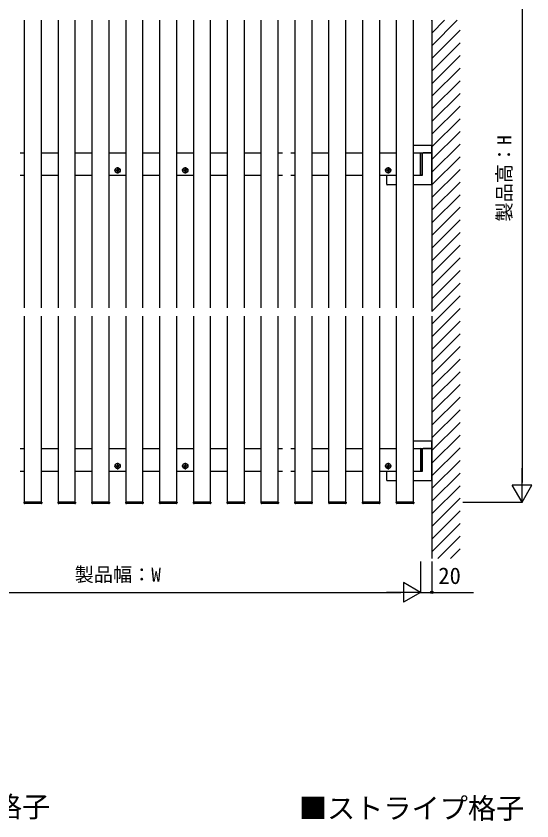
# Model space of a CAD drawing. Units: millimetres, scale not verified. Extents: x -1750 to 1750, y -2608 to 2592.
# Drawn here: x -1192 to -277, y -27 to 1402 of the extents above; entities that cross this region are included whole.
import ezdxf
from ezdxf.enums import TextEntityAlignment as Align

# ---------------------------------------------------------------- set-up
doc = ezdxf.new("R2010")
doc.units = ezdxf.units.MM
doc.header["$LTSCALE"] = 14
for name, color, linetype in [('0-2_USER1', 3, 'Continuous'), ('0-4_YKK_12', 2, 'Continuous'), ('0-5_YKK_13', 4, 'Continuous'), ('0-6_YKK_D', 6, 'Continuous'), ('0-8_YSS_K', 3, 'Continuous')]:
    doc.layers.add(name, color=color, linetype=linetype)
doc.styles.add('ＭＳ ゴシック', font='')
doc.styles.get('ＭＳ ゴシック').set_extended_font_data('MS Gothic')

msp = doc.modelspace()

# ---------------------------------------------------------------- linework, layer by layer
at = {"layer": '0-4_YKK_12'}
for p, q in [((-1177, 884), (-1177, 1394)), ((-1147, 884), (-1147, 1394)), ((-1117, 884), (-1117, 1394)), ((-1087, 884), (-1087, 1394)), ((-1057, 884), (-1057, 1394)), ((-1027, 884), (-1027, 1394)), ((-997, 884), (-997, 1394)), ((-967, 884), (-967, 1394)), ((-937, 884), (-937, 1394)), ((-907, 884), (-907, 1394)), ((-877, 884), (-877, 1394)), ((-847, 884), (-847, 1394)), ((-817, 884), (-817, 1394)), ((-787, 884), (-787, 1394)), ((-757, 884), (-757, 1394)), ((-727, 884), (-727, 1394)), ((-697, 884), (-697, 1394)), ((-667, 884), (-667, 1394)), ((-637, 884), (-637, 1394)), ((-607, 884), (-607, 1394)), ((-577, 884), (-577, 1394)), ((-547, 884), (-547, 1394)), ((-517, 884), (-517, 1394)), ((-487, 884), (-487, 1394)), ((-1184.5, 1159), (-1177, 1159)), ((-1147, 1159), (-1117, 1159)), ((-1087, 1159), (-1057, 1159)), ((-1027, 1159), (-997, 1159)), ((-967, 1159), (-937, 1159)), ((-937.6, 1159), (-937.6, 1119)), ((-907, 1159), (-877, 1159)), ((-847, 1159), (-817, 1159)), ((-787, 1159), (-757, 1159)), ((-727, 1159), (-719.5, 1159)), ((-704.5, 1159), (-697, 1159)), ((-667, 1159), (-637, 1159)), ((-607, 1159), (-577, 1159)), ((-547, 1159), (-517, 1159)), ((-487, 1159), (-474.5, 1159)), ((-1184.5, 1119), (-1177, 1119)), ((-1147, 1119), (-1117, 1119)), ((-1087, 1119), (-1057, 1119)), ((-1027, 1119), (-997, 1119)), ((-967, 1119), (-937, 1119)), ((-907, 1119), (-877, 1119)), ((-847, 1119), (-817, 1119)), ((-787, 1119), (-757, 1119)), ((-727, 1119), (-719.5, 1119)), ((-704.5, 1119), (-697, 1119)), ((-667, 1119), (-637, 1119)), ((-607, 1119), (-577, 1119)), ((-547, 1119), (-517, 1119)), ((-487, 1119), (-474.5, 1119)), ((-1177, 539), (-1177, 869)), ((-1117, 539), (-1117, 869)), ((-1057, 539), (-1057, 869)), ((-997, 539), (-997, 869)), ((-937, 539), (-937, 869)), ((-877, 539), (-877, 869)), ((-817, 539), (-817, 869)), ((-757, 539), (-757, 869)), ((-697, 539), (-697, 869)), ((-637, 539), (-637, 869)), ((-577, 539), (-577, 869)), ((-517, 539), (-517, 869)), ((-1184.5, 634), (-1177, 634)), ((-1147, 634), (-1117, 634)), ((-1087, 634), (-1057, 634)), ((-1027, 634), (-997, 634)), ((-967, 634), (-937, 634)), ((-937.6, 634), (-937.6, 594)), ((-907, 634), (-877, 634)), ((-847, 634), (-817, 634)), ((-787, 634), (-757, 634)), ((-727, 634), (-719.5, 634)), ((-704.5, 634), (-697, 634)), ((-667, 634), (-637, 634)), ((-607, 634), (-577, 634)), ((-547, 634), (-517, 634)), ((-487, 634), (-474.5, 634)), ((-1184.5, 594), (-1177, 594)), ((-1147, 594), (-1117, 594)), ((-1087, 594), (-1057, 594)), ((-1027, 594), (-997, 594)), ((-967, 594), (-937, 594)), ((-907, 594), (-877, 594)), ((-847, 594), (-817, 594)), ((-787, 594), (-757, 594)), ((-727, 594), (-719.5, 594)), ((-704.5, 594), (-697, 594)), ((-667, 594), (-637, 594)), ((-607, 594), (-577, 594)), ((-547, 594), (-517, 594)), ((-487, 594), (-474.5, 594))]:
    msp.add_line(p, q, dxfattribs=at)
for points in [[(-1177, 539), (-1147, 539), (-1147, 869)], [(-1117, 539), (-1087, 539), (-1087, 869)], [(-1057, 539), (-1027, 539), (-1027, 869)], [(-997, 539), (-967, 539), (-967, 869)], [(-937, 539), (-907, 539), (-907, 869)], [(-877, 539), (-847, 539), (-847, 869)], [(-817, 539), (-787, 539), (-787, 869)], [(-757, 539), (-727, 539), (-727, 869)], [(-697, 539), (-667, 539), (-667, 869)], [(-637, 539), (-607, 539), (-607, 869)], [(-577, 539), (-547, 539), (-547, 869)], [(-517, 539), (-487, 539), (-487, 869)]]:
    msp.add_lwpolyline(points, dxfattribs=at)
at = {"layer": '0-5_YKK_13'}
for p, q in [((-454.5, 1172), (-487, 1172)), ((-454.5, 1171.06), (-454.5, 1172)), ((-454.5, 1159), (-454.5, 1171.06)), ((-487, 1159), (-454.5, 1159)), ((-474.5, 1159), (-472.47, 1158.88)), ((-474.5, 1158.5), (-474.5, 1159)), ((-472, 1158.38), (-472, 1119.62)), ((-1014.38, 1128.59), (-1013.34, 1128.61)), ((-1013.34, 1128.61), (-1012.73, 1128.73)), ((-1012.61, 1129.34), (-1012.73, 1128.73)), ((-1012.59, 1130.38), (-1012.61, 1129.34)), ((-1012, 1133.73), (-1012, 1122.26)), ((-1011.41, 1130.38), (-1011.39, 1129.34)), ((-1011.39, 1129.34), (-1011.27, 1128.73)), ((-1010.66, 1128.61), (-1011.27, 1128.73)), ((-1009.62, 1128.59), (-1010.66, 1128.61)), ((-894.38, 1128.59), (-893.34, 1128.61)), ((-893.34, 1128.61), (-892.73, 1128.73)), ((-892.61, 1129.34), (-892.73, 1128.73)), ((-892.59, 1130.38), (-892.61, 1129.34)), ((-892, 1133.73), (-892, 1122.26)), ((-891.41, 1130.38), (-891.39, 1129.34)), ((-891.39, 1129.34), (-891.27, 1128.73)), ((-890.66, 1128.61), (-891.27, 1128.73)), ((-889.62, 1128.59), (-890.66, 1128.61)), ((-534.38, 1128.59), (-533.34, 1128.61)), ((-533.34, 1128.61), (-532.73, 1128.73)), ((-532.61, 1129.34), (-532.73, 1128.73)), ((-532.59, 1130.38), (-532.61, 1129.34)), ((-532, 1133.73), (-532, 1122.26)), ((-531.41, 1130.38), (-531.39, 1129.34)), ((-531.39, 1129.34), (-531.27, 1128.73)), ((-530.66, 1128.61), (-531.27, 1128.73)), ((-529.62, 1128.59), (-530.66, 1128.61)), ((-1006.27, 1128), (-1017.74, 1128)), ((-1014.37, 1127.41), (-1013.34, 1127.39)), ((-1013.34, 1127.39), (-1012.73, 1127.27)), ((-1012.61, 1126.66), (-1012.73, 1127.27)), ((-1012.59, 1125.62), (-1012.61, 1126.66)), ((-1011.41, 1125.62), (-1011.39, 1126.66)), ((-1011.39, 1126.66), (-1011.27, 1127.27)), ((-1010.66, 1127.39), (-1011.27, 1127.27)), ((-1009.62, 1127.41), (-1010.66, 1127.39)), ((-886.27, 1128), (-897.74, 1128)), ((-894.37, 1127.41), (-893.34, 1127.39)), ((-893.34, 1127.39), (-892.73, 1127.27)), ((-892.61, 1126.66), (-892.73, 1127.27)), ((-892.59, 1125.62), (-892.61, 1126.66)), ((-891.41, 1125.62), (-891.39, 1126.66)), ((-891.39, 1126.66), (-891.27, 1127.27)), ((-890.66, 1127.39), (-891.27, 1127.27)), ((-889.62, 1127.41), (-890.66, 1127.39)), ((-526.27, 1128), (-537.74, 1128)), ((-534.5, 1103), (-534.5, 1118)), ((-534.37, 1127.41), (-533.34, 1127.39)), ((-533.5, 1119), (-517, 1119)), ((-533.34, 1127.39), (-532.73, 1127.27)), ((-532.61, 1126.66), (-532.73, 1127.27)), ((-532.59, 1125.62), (-532.61, 1126.66)), ((-531.41, 1125.62), (-531.39, 1126.66)), ((-531.39, 1126.66), (-531.27, 1127.27)), ((-530.66, 1127.39), (-531.27, 1127.27)), ((-529.62, 1127.41), (-530.66, 1127.39)), ((-487, 1119), (-472, 1119)), ((-517, 1102), (-533.5, 1102)), ((-454.5, 1102), (-487, 1102)), ((-454.5, 1103), (-454.5, 1102)), ((-454.5, 647), (-487, 647)), ((-454.5, 646.06), (-454.5, 647)), ((-454.5, 634), (-454.5, 646.06)), ((-487, 634), (-454.5, 634)), ((-472, 594.62), (-472, 633.38)), ((-1006.27, 603), (-1017.74, 603)), ((-1014.38, 603.59), (-1013.34, 603.61)), ((-1014.37, 602.41), (-1013.34, 602.39)), ((-1013.34, 603.61), (-1012.73, 603.73)), ((-1013.34, 602.39), (-1012.73, 602.27)), ((-1012.61, 604.34), (-1012.73, 603.73)), ((-1012.61, 601.66), (-1012.73, 602.27)), ((-1012.59, 605.38), (-1012.61, 604.34)), ((-1012.59, 600.62), (-1012.61, 601.66)), ((-1012, 608.73), (-1012, 597.26)), ((-1011.41, 605.38), (-1011.39, 604.34)), ((-1011.41, 600.62), (-1011.39, 601.66)), ((-1011.39, 604.34), (-1011.27, 603.73)), ((-1011.39, 601.66), (-1011.27, 602.27)), ((-1010.66, 603.61), (-1011.27, 603.73)), ((-1010.66, 602.39), (-1011.27, 602.27)), ((-1009.62, 603.59), (-1010.66, 603.61)), ((-1009.62, 602.41), (-1010.66, 602.39)), ((-886.27, 603), (-897.74, 603)), ((-894.38, 603.59), (-893.34, 603.61)), ((-894.37, 602.41), (-893.34, 602.39)), ((-893.34, 603.61), (-892.73, 603.73)), ((-893.34, 602.39), (-892.73, 602.27)), ((-892.61, 604.34), (-892.73, 603.73)), ((-892.61, 601.66), (-892.73, 602.27)), ((-892.59, 605.38), (-892.61, 604.34)), ((-892.59, 600.62), (-892.61, 601.66)), ((-892, 608.73), (-892, 597.26)), ((-891.41, 605.38), (-891.39, 604.34)), ((-891.41, 600.62), (-891.39, 601.66)), ((-891.39, 604.34), (-891.27, 603.73)), ((-891.39, 601.66), (-891.27, 602.27)), ((-890.66, 603.61), (-891.27, 603.73)), ((-890.66, 602.39), (-891.27, 602.27)), ((-889.62, 603.59), (-890.66, 603.61)), ((-889.62, 602.41), (-890.66, 602.39)), ((-526.26, 603), (-537.73, 603)), ((-534.38, 603.59), (-533.34, 603.61)), ((-534.37, 602.41), (-533.34, 602.39)), ((-533.34, 603.61), (-532.73, 603.73)), ((-533.34, 602.39), (-532.73, 602.27)), ((-532.61, 604.34), (-532.73, 603.73)), ((-532.61, 601.66), (-532.73, 602.27)), ((-532.59, 605.38), (-532.61, 604.34)), ((-532.59, 600.62), (-532.61, 601.66)), ((-532, 608.73), (-532, 597.26)), ((-531.41, 605.38), (-531.39, 604.34)), ((-531.41, 600.62), (-531.39, 601.66)), ((-531.39, 604.34), (-531.27, 603.73)), ((-531.39, 601.66), (-531.27, 602.27)), ((-530.66, 603.61), (-531.27, 603.73)), ((-530.66, 602.39), (-531.27, 602.27)), ((-529.62, 603.59), (-530.66, 603.61)), ((-529.62, 602.41), (-530.66, 602.39)), ((-534.5, 578), (-534.5, 593)), ((-533.5, 594), (-517, 594)), ((-487, 594), (-472, 594)), ((-474.5, 594.5), (-474.5, 594)), ((-474.5, 594), (-472.47, 594.12)), ((-517, 577), (-533.5, 577)), ((-454.5, 577), (-487, 577)), ((-454.5, 578), (-454.5, 577)), ((-1147.3, 539), (-1176.7, 539)), ((-1147.59, 536.5), (-1176.41, 536.5)), ((-1147.3, 539), (-1146.5, 539)), ((-1146.5, 539), (-1146.6, 537.44)), ((-1087.3, 539), (-1116.7, 539)), ((-1087.59, 536.5), (-1116.41, 536.5)), ((-1087.3, 539), (-1086.5, 539)), ((-1086.5, 539), (-1086.6, 537.44)), ((-1027.3, 539), (-1056.7, 539)), ((-1027.59, 536.5), (-1056.41, 536.5)), ((-1027.3, 539), (-1026.5, 539)), ((-1026.5, 539), (-1026.6, 537.44)), ((-967.3, 539), (-996.7, 539)), ((-967.59, 536.5), (-996.41, 536.5)), ((-967.3, 539), (-966.5, 539)), ((-966.5, 539), (-966.6, 537.44)), ((-907.3, 539), (-936.7, 539)), ((-907.59, 536.5), (-936.41, 536.5)), ((-907.3, 539), (-906.5, 539)), ((-906.5, 539), (-906.6, 537.44)), ((-847.3, 539), (-876.7, 539)), ((-847.59, 536.5), (-876.41, 536.5)), ((-847.3, 539), (-846.5, 539)), ((-846.5, 539), (-846.6, 537.44)), ((-787.3, 539), (-816.7, 539)), ((-787.59, 536.5), (-816.41, 536.5)), ((-787.3, 539), (-786.5, 539)), ((-786.5, 539), (-786.6, 537.44)), ((-727.3, 539), (-756.7, 539)), ((-727.59, 536.5), (-756.41, 536.5)), ((-727.3, 539), (-726.5, 539)), ((-726.5, 539), (-726.6, 537.44)), ((-667.3, 539), (-696.7, 539)), ((-667.59, 536.5), (-696.41, 536.5)), ((-667.3, 539), (-666.5, 539)), ((-666.5, 539), (-666.6, 537.44)), ((-607.3, 539), (-636.7, 539)), ((-607.59, 536.5), (-636.41, 536.5)), ((-607.3, 539), (-606.5, 539)), ((-606.5, 539), (-606.6, 537.44)), ((-547.3, 539), (-576.7, 539)), ((-547.59, 536.5), (-576.41, 536.5)), ((-547.3, 539), (-546.5, 539)), ((-546.5, 539), (-546.6, 537.44)), ((-487.3, 539), (-516.7, 539)), ((-487.59, 536.5), (-516.41, 536.5)), ((-487.3, 539), (-486.5, 539)), ((-486.5, 539), (-486.6, 537.44))]:
    msp.add_line(p, q, dxfattribs=at)
for points in [[(-472.47, 1119.12), (-474.5, 1119), (-474.5, 1119.5), (-474.5, 1158.5)], [(-471, 1120), (-471, 1159), (-470, 1159)], [(-454.5, 1103), (-454.5, 1159), (-470, 1159)], [(-472.47, 633.88), (-474.5, 634), (-474.5, 633.5), (-474.5, 594.5)], [(-471, 595), (-471, 634), (-470, 634)], [(-454.5, 578), (-454.5, 634), (-470, 634)], [(-1177.4, 537.44), (-1177.5, 539), (-1176.7, 539)], [(-1117.4, 537.44), (-1117.5, 539), (-1116.7, 539)], [(-1057.4, 537.44), (-1057.5, 539), (-1056.7, 539)], [(-997.4, 537.44), (-997.5, 539), (-996.7, 539)], [(-937.4, 537.44), (-937.5, 539), (-936.7, 539)], [(-877.4, 537.44), (-877.5, 539), (-876.7, 539)], [(-817.4, 537.44), (-817.5, 539), (-816.7, 539)], [(-757.4, 537.44), (-757.5, 539), (-756.7, 539)], [(-697.4, 537.44), (-697.5, 539), (-696.7, 539)], [(-637.4, 537.44), (-637.5, 539), (-636.7, 539)], [(-577.4, 537.44), (-577.5, 539), (-576.7, 539)], [(-517.4, 537.44), (-517.5, 539), (-516.7, 539)]]:
    msp.add_lwpolyline(points, dxfattribs=at)
for centre, radius in [((-1012, 1128), 4.74), ((-892, 1128), 4.74), ((-532, 1128), 4.74), ((-1009.36, 1125.36), 0.3), ((-889.36, 1125.36), 0.3), ((-529.36, 1125.36), 0.3), ((-1012, 603), 4.74), ((-1009.36, 600.36), 0.3), ((-892, 603), 4.74), ((-889.36, 600.36), 0.3), ((-532, 603), 4.74), ((-529.36, 600.36), 0.3)]:
    msp.add_circle(centre, radius, dxfattribs=at)
for centre, radius, start, end in [((-472.5, 1158.38), 0.5, 0, 86.5), ((-1012, 1128), 2.45, 165.9892, 194.0108), ((-1012, 1128), 2.45, 75.9892, 104.0108), ((-1012, 1128), 2.45, 345.9892, 14.0108), ((-892, 1128), 2.45, 165.9892, 194.0108), ((-892, 1128), 2.45, 75.9892, 104.0108), ((-892, 1128), 2.45, 345.9892, 14.0108), ((-532, 1128), 2.45, 165.9892, 194.0108), ((-532, 1128), 2.45, 75.9892, 104.0108), ((-532, 1128), 2.45, 345.9892, 14.0108), ((-1012, 1128), 2.45, 255.9892, 284.0108), ((-892, 1128), 2.45, 255.9892, 284.0108), ((-533.5, 1118), 1, 90, 180), ((-532, 1128), 2.45, 255.9892, 284.0108), ((-472.5, 1119.62), 0.5, 273.5, 0), ((-472, 1120), 1, 270, 0), ((-533.5, 1103), 1, 180, 270), ((-472.5, 633.38), 0.5, 0, 86.5), ((-1012, 603), 2.45, 165.9892, 194.0108), ((-1012, 603), 2.45, 75.9892, 104.0108), ((-1012, 603), 2.45, 255.9892, 284.0108), ((-1012, 603), 2.45, 345.9892, 14.0108), ((-892, 603), 2.45, 165.9892, 194.0108), ((-892, 603), 2.45, 75.9892, 104.0108), ((-892, 603), 2.45, 255.9892, 284.0108), ((-892, 603), 2.45, 345.9892, 14.0108), ((-532, 603), 2.45, 165.9892, 194.0108), ((-532, 603), 2.45, 75.9892, 104.0108), ((-532, 603), 2.45, 255.9892, 284.0108), ((-532, 603), 2.45, 345.9892, 14.0108), ((-533.5, 593), 1, 90, 180), ((-472.5, 594.62), 0.5, 273.5, 0), ((-472, 595), 1, 270, 0), ((-533.5, 578), 1, 180, 270), ((-1176.41, 537.5), 1, 183.5, 270), ((-1147.59, 537.5), 1, 270, 356.5), ((-1116.41, 537.5), 1, 183.5, 270), ((-1087.59, 537.5), 1, 270, 356.5), ((-1056.41, 537.5), 1, 183.5, 270), ((-1027.59, 537.5), 1, 270, 356.5), ((-996.41, 537.5), 1, 183.5, 270), ((-967.59, 537.5), 1, 270, 356.5), ((-936.41, 537.5), 1, 183.5, 270), ((-907.59, 537.5), 1, 270, 356.5), ((-876.41, 537.5), 1, 183.5, 270), ((-847.59, 537.5), 1, 270, 356.5), ((-816.41, 537.5), 1, 183.5, 270), ((-787.59, 537.5), 1, 270, 356.5), ((-756.41, 537.5), 1, 183.5, 270), ((-727.59, 537.5), 1, 270, 356.5), ((-696.41, 537.5), 1, 183.5, 270), ((-667.59, 537.5), 1, 270, 356.5), ((-636.41, 537.5), 1, 183.5, 270), ((-607.59, 537.5), 1, 270, 356.5), ((-576.41, 537.5), 1, 183.5, 270), ((-547.59, 537.5), 1, 270, 356.5), ((-516.41, 537.5), 1, 183.5, 270), ((-487.59, 537.5), 1, 270, 356.5)]:
    msp.add_arc(centre, radius, start, end, dxfattribs=at)
at = {"layer": '0-6_YKK_D'}
for p, q in [((-294.5, 1704), (-294.5, 574)), ((-294.5, 539), (-294.5, 599.62)), ((-294.5, 539), (-312, 569.31)), ((-277, 569.31), (-312, 569.31)), ((-294.5, 539), (-277, 569.31)), ((-399.5, 539), (-293.5, 539)), ((-474.5, 434), (-474.5, 378)), ((-474.5, 434), (-474.5, 378)), ((-454.5, 434), (-454.5, 378)), ((-474.5, 379), (-504.81, 396.5)), ((-504.81, 396.5), (-504.81, 361.5)), ((-1454.5, 379), (-509.5, 379)), ((-474.5, 379), (-535.12, 379)), ((-474.5, 379), (-504.81, 361.5))]:
    msp.add_line(p, q, dxfattribs=at)
msp.add_lwpolyline([(-474.5, 379), (-454.5, 379), (-380.82, 379)], dxfattribs=at)
msp.add_circle((-454.5, 379), 2.12, dxfattribs=at)
at = {"layer": '0-8_YSS_K'}
for p, q in [((-454.5, 1394), (-454.5, 877.49)), ((-454.5, 1393.85), (-454.35, 1394)), ((-454.5, 1371.4), (-431.9, 1394)), ((-454.5, 1348.95), (-409.45, 1394)), ((-454.5, 1326.5), (-404.5, 1376.5)), ((-454.5, 1304.05), (-404.5, 1354.05)), ((-454.5, 1281.6), (-404.5, 1331.6)), ((-454.5, 1259.15), (-404.5, 1309.15)), ((-454.5, 1236.7), (-404.5, 1286.7)), ((-454.5, 1214.25), (-404.5, 1264.25)), ((-454.5, 1191.8), (-404.5, 1241.8)), ((-454.5, 1169.35), (-404.5, 1219.35)), ((-454.5, 1146.89), (-404.5, 1196.89)), ((-454.5, 1124.44), (-404.5, 1174.44)), ((-454.5, 1101.99), (-404.5, 1151.99)), ((-454.5, 1079.54), (-404.5, 1129.54)), ((-454.5, 1057.09), (-404.5, 1107.09)), ((-454.5, 1034.64), (-404.5, 1084.64)), ((-454.5, 1012.19), (-404.5, 1062.19)), ((-454.5, 989.74), (-404.5, 1039.74)), ((-454.5, 967.29), (-404.5, 1017.29)), ((-454.5, 944.84), (-404.5, 994.84)), ((-454.5, 922.39), (-404.5, 972.39)), ((-454.5, 899.94), (-404.5, 949.94)), ((-454.5, 877.49), (-404.5, 927.49)), ((-454.5, 855.04), (-404.5, 905.04)), ((-454.5, 832.59), (-404.5, 882.59)), ((-454.5, 869), (-454.5, 439)), ((-454.5, 810.14), (-404.5, 860.14)), ((-454.5, 787.68), (-404.5, 837.68)), ((-454.5, 765.23), (-404.5, 815.23)), ((-454.5, 742.78), (-404.5, 792.78)), ((-454.5, 720.33), (-404.5, 770.33)), ((-454.5, 697.88), (-404.5, 747.88)), ((-454.5, 675.43), (-404.5, 725.43)), ((-454.5, 652.98), (-404.5, 702.98)), ((-454.5, 630.53), (-404.5, 680.53)), ((-454.5, 608.08), (-404.5, 658.08)), ((-454.5, 585.63), (-404.5, 635.63)), ((-454.5, 563.18), (-404.5, 613.18)), ((-454.5, 540.73), (-404.5, 590.73)), ((-454.5, 518.28), (-404.5, 568.28)), ((-454.5, 495.83), (-404.5, 545.83)), ((-454.5, 473.38), (-404.5, 523.38)), ((-454.5, 450.93), (-404.5, 500.93)), ((-443.97, 439), (-404.5, 478.47)), ((-421.52, 439), (-404.5, 456.02))]:
    msp.add_line(p, q, dxfattribs=at)

# ---------------------------------------------------------------- texts
at = {"layer": '0-2_USER1', "style": 'ＭＳ ゴシック'}
for s, p in [('■細／太／台形格子', (-1581.51, -30.87)), ('■ストライプ格子', (-690.51, -33.43))]:
    msp.add_text(s, height=36.66, dxfattribs=at).set_placement(p, align=Align.BOTTOM_LEFT)
at = {"layer": '0-6_YKK_D', "style": 'ＭＳ ゴシック'}
msp.add_text('製品高：H', height=24.93, rotation=90, dxfattribs=at).set_placement((-306.1, 1036.9), align=Align.BOTTOM_LEFT)
for s, height, p in [('製品幅：W', 24.93, (-1088.15, 390.6)), ('20', 29.33, (-442.95, 385))]:
    msp.add_text(s, height=height, dxfattribs=at).set_placement(p, align=Align.BOTTOM_LEFT)

doc.saveas('drawing.dxf')
